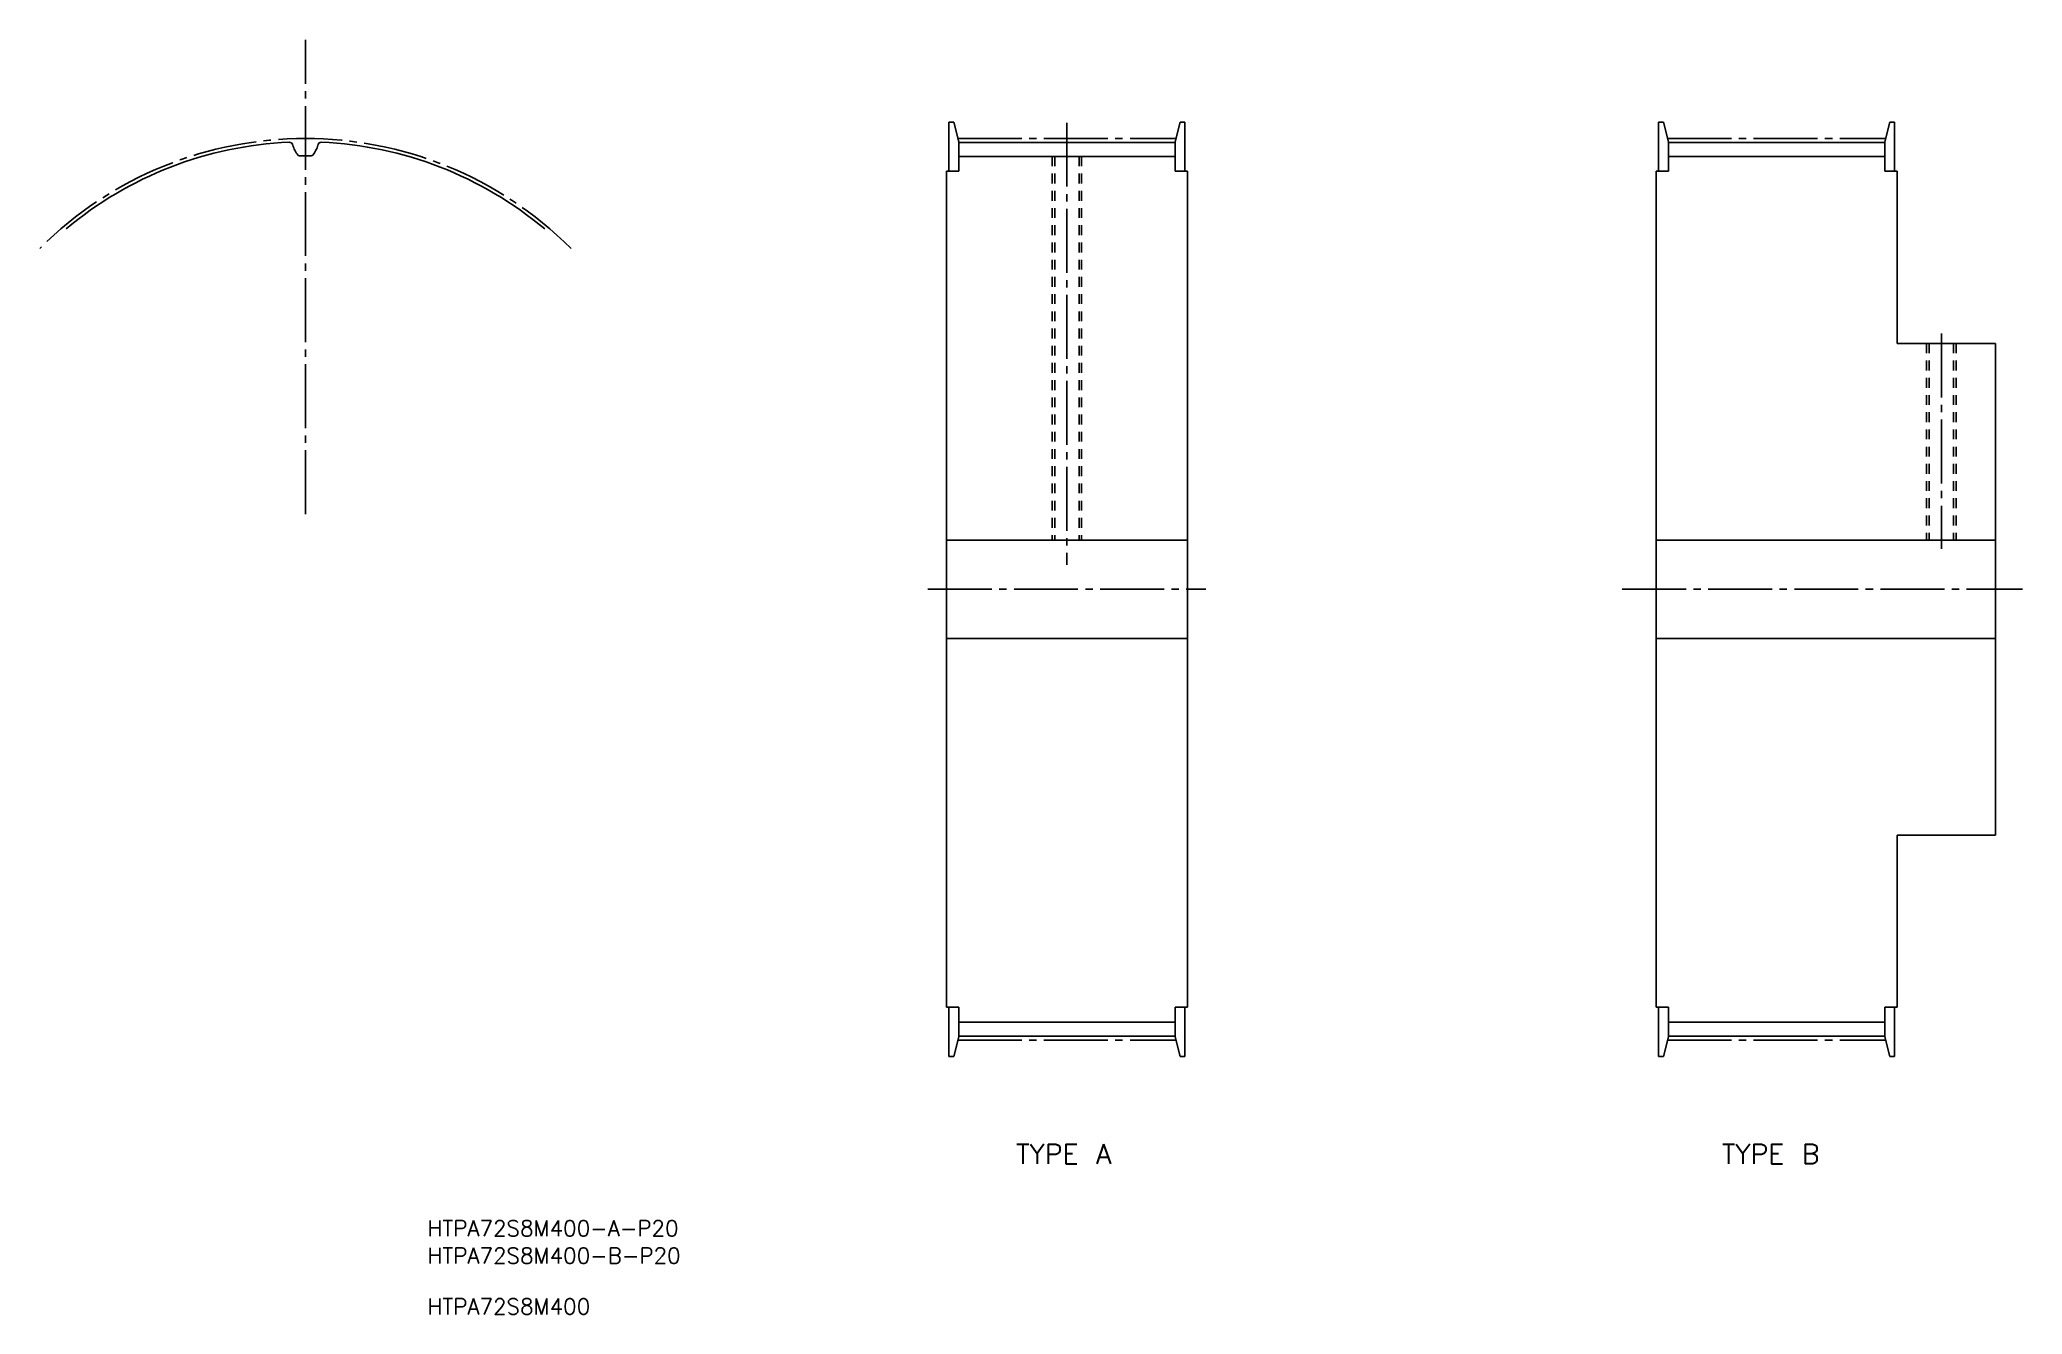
# Model space of a CAD drawing. Extents: x 204 to 607, y 205 to 464.
import ezdxf
from ezdxf.enums import TextEntityAlignment as Align

# ---------------------------------------------------------------- set-up
doc = ezdxf.new("R2010")
doc.units = 0
doc.linetypes.add('CENTER', pattern=[17.5, 13, -1.5, 1.5, -1.5])
doc.linetypes.add('DASHED', pattern=[3.5, 2, -1.5])
doc.layers.get('0').update_dxf_attribs({"linetype": 'CONTINUOUS'})
doc.layers.add('CENTER', color=1, linetype='CENTER')
doc.layers.add('SIZE', color=7, linetype='CONTINUOUS')
doc.styles.get("Standard").update_dxf_attribs({"font": 'txt.shx', "bigfont": '@extfont2.shx'})

msp = doc.modelspace()

# ---------------------------------------------------------------- linework, layer by layer
at = {"color": 7, "linetype": 'CONTINUOUS'}
for p, q in [((389.11, 447.71), (389.11, 437.71)), ((389.11, 447.71), (390.11, 447.71)), ((390.11, 447.71), (391.11, 443.71)), ((436.11, 447.71), (435.11, 443.71)), ((437.11, 447.71), (436.11, 447.71)), ((437.11, 447.71), (437.11, 437.71)), ((533.42, 447.71), (533.42, 437.71)), ((533.42, 447.71), (534.42, 447.71)), ((534.42, 447.71), (535.42, 443.71)), ((580.42, 447.71), (579.42, 443.71)), ((581.42, 447.71), (580.42, 447.71)), ((581.42, 447.71), (581.42, 437.71)), ((391.11, 443.71), (391.11, 437.71)), ((391.11, 443.56), (435.11, 443.56)), ((435.11, 443.71), (435.11, 437.71)), ((535.42, 443.71), (535.42, 437.71)), ((535.42, 443.56), (579.42, 443.56)), ((579.42, 443.71), (579.42, 437.71)), ((391.11, 440.73), (435.11, 440.73)), ((535.42, 440.73), (579.42, 440.73)), ((388.61, 437.71), (388.61, 267.71)), ((388.61, 437.71), (391.11, 437.71)), ((437.61, 437.71), (435.11, 437.71)), ((437.61, 437.71), (437.61, 267.71)), ((532.92, 437.71), (532.92, 267.71)), ((532.92, 437.71), (535.42, 437.71)), ((581.92, 437.71), (579.42, 437.71)), ((581.92, 437.71), (581.92, 402.71)), ((581.92, 402.71), (601.92, 402.71)), ((601.92, 402.71), (601.92, 302.71)), ((388.61, 362.71), (437.61, 362.71)), ((532.92, 362.71), (601.92, 362.71)), ((388.61, 342.71), (437.61, 342.71)), ((532.92, 342.71), (601.92, 342.71)), ((581.92, 302.71), (601.92, 302.71)), ((581.92, 302.71), (581.92, 267.71)), ((388.61, 267.71), (391.11, 267.71)), ((389.11, 257.71), (389.11, 267.71)), ((391.11, 261.71), (391.11, 267.71)), ((437.61, 267.71), (435.11, 267.71)), ((435.11, 261.71), (435.11, 267.71)), ((437.11, 257.71), (437.11, 267.71)), ((532.92, 267.71), (535.42, 267.71)), ((533.42, 257.71), (533.42, 267.71)), ((535.42, 261.71), (535.42, 267.71)), ((581.92, 267.71), (579.42, 267.71)), ((579.42, 261.71), (579.42, 267.71)), ((581.42, 257.71), (581.42, 267.71)), ((391.11, 264.69), (435.11, 264.69)), ((535.42, 264.69), (579.42, 264.69)), ((390.11, 257.71), (391.11, 261.71)), ((391.11, 261.86), (435.07, 261.86)), ((436.11, 257.71), (435.11, 261.71)), ((534.42, 257.71), (535.42, 261.71)), ((535.42, 261.86), (579.38, 261.86)), ((580.42, 257.71), (579.42, 261.71)), ((389.11, 257.71), (390.11, 257.71)), ((437.11, 257.71), (436.11, 257.71)), ((533.42, 257.71), (534.42, 257.71)), ((581.42, 257.71), (580.42, 257.71))]:
    msp.add_line(p, q, dxfattribs=at)
at = {"color": 3, "linetype": 'DASHED'}
for p, q in [((410.11, 440.73), (410.11, 362.71)), ((410.65, 440.73), (410.65, 362.71)), ((415.57, 440.73), (415.57, 362.71)), ((416.11, 440.73), (416.11, 362.71)), ((587.92, 402.71), (587.92, 362.71)), ((588.46, 402.71), (588.46, 362.71)), ((593.37, 402.71), (593.37, 362.71)), ((593.92, 402.71), (593.92, 362.71))]:
    msp.add_line(p, q, dxfattribs=at)
at = {"color": 7, "linetype": 'CONTINUOUS'}
for centre, radius, start, end in [((258.26, 367.99), 75.71, 92.5006, 130), ((254.98, 442.88), 0.75, 13.9951, 92.5006), ((261.53, 442.88), 0.75, 87.4994, 166.0049), ((258.26, 367.99), 75.71, 50, 87.4994), ((260.86, 444.34), 5.3, 193.9951, 218.9708), ((257.05, 441.26), 0.4, 218.9708, 270.9458), ((258.26, 367.99), 72.88, 90, 90.9458), ((258.26, 367.99), 72.88, 89.0542, 90), ((259.46, 441.26), 0.4, 269.0542, 321.0292), ((255.66, 444.34), 5.3, 321.0292, 346.0049)]:
    msp.add_arc(centre, radius, start, end, dxfattribs=at)
at = {"layer": 'CENTER', "color": 1, "linetype": 'CENTER'}
for p, q in [((258.26, 367.99), (258.26, 464.48)), ((413.11, 447.59), (413.11, 357.71)), ((390.94, 444.39), (435.28, 444.39)), ((535.25, 444.39), (579.42, 444.39)), ((590.92, 404.71), (590.92, 360.93)), ((384.86, 352.71), (441.36, 352.71)), ((526.02, 352.71), (607.38, 352.71)), ((390.94, 261.04), (435.28, 261.04)), ((535.25, 261.04), (579.59, 261.04))]:
    msp.add_line(p, q, dxfattribs=at)
msp.add_arc((258.26, 367.99), 76.39, 45, 135, dxfattribs=at)

# ---------------------------------------------------------------- texts
at = {"color": 7, "linetype": 'CONTINUOUS'}
for s, p in [('TYPE A', (412.45, 237.88)), ('TYPE B', (556.21, 237.88))]:
    msp.add_text(s, height=4, dxfattribs=at).set_placement(p, align=Align.MIDDLE_CENTER)
at = {"layer": 'SIZE', "color": 7, "linetype": 'CONTINUOUS'}
for s, p in [('HTPA72S8M400-A-P20', (283.12, 221.17)), ('HTPA72S8M400-B-P20', (283.12, 215.6)), ('HTPA72S8M400', (283.12, 205.26))]:
    msp.add_text(s, height=3.2, dxfattribs=at).set_placement(p)

doc.saveas('drawing.dxf')
